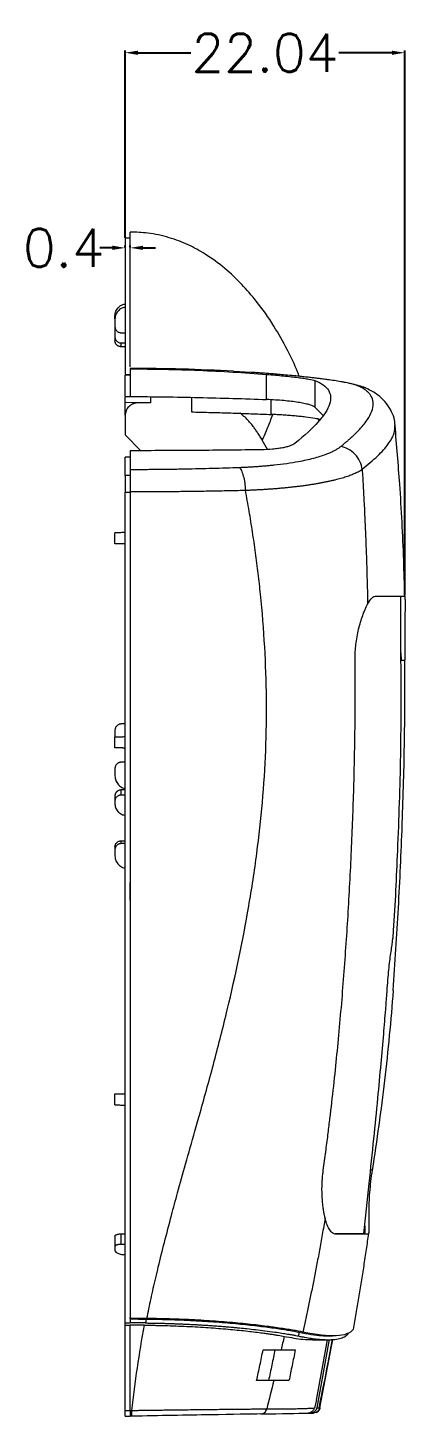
# Model space of a CAD drawing. Header units: inches. Extents: x 1424 to 4050, y 1126 to 1517.
# Drawn here: x 2084.5 to 2114.3, y 1314.8 to 1424.2 of the extents above; entities that cross this region are included whole.
import ezdxf

# ---------------------------------------------------------------- set-up
doc = ezdxf.new("R2010")
doc.units = ezdxf.units.IN
doc.header["$LTSCALE"] = 15
doc.styles.get("Standard").update_dxf_attribs({"font": 'txt', "bigfont": 'gbcbig.shx'})
doc.dimstyles.new('3', dxfattribs={"dimtxt": 3, "dimasz": 1, "dimexe": 0.18, "dimexo": 0.0625, "dimgap": 0.09, "dimtad": 0, "dimdsep": 46, "dimtxsty": 'Standard', "dimcen": 1, "dimclrd": 3, "dimclre": 3, "dimadec": 0, "dimazin": 2, "dimtfac": 1, "dimtofl": 0, "dimtmove": 0, "dimatfit": 3, "dimfxl": 1, "dimtolj": 1, "dimtzin": 0, "dimarcsym": 0})

# ---------------------------------------------------------------- blocks, each defined once
blk = doc.blocks.new('*D224')
at = {"color": 3, "lineweight": -2}
for p, q in [((2092.21, 1407.65), (2092.21, 1422.41)), ((2093.21, 1422.23), (2097.39, 1422.23)), ((2113.25, 1422.23), (2109.07, 1422.23)), ((2114.25, 1379.47), (2114.25, 1422.41))]:
    blk.add_line(p, q, dxfattribs=at)
at = {"color": 3}
for points in [[(2093.21, 1422.39), (2093.21, 1422.06), (2092.21, 1422.23)], [(2113.25, 1422.39), (2113.25, 1422.06), (2114.25, 1422.23)]]:
    blk.add_solid(points, dxfattribs=at)
at = {"layer": 'Defpoints', "color": 0}
for p in [(2114.25, 1422.23), (2092.21, 1407.59), (2114.25, 1379.4)]:
    blk.add_point(p, dxfattribs=at)
at = {"color": 0, "insert": (2103.23, 1422.23), "char_height": 3, "attachment_point": 5}
blk.add_mtext('\\A1;22.04', dxfattribs=at)
blk = doc.blocks.new('*D225')
at = {"color": 3, "lineweight": -2}
for p, q in [((2091.21, 1406.85), (2090.21, 1406.85)), ((2092.21, 1406.91), (2092.21, 1407.03)), ((2092.61, 1406.91), (2092.61, 1407.03)), ((2093.61, 1406.85), (2094.61, 1406.85))]:
    blk.add_line(p, q, dxfattribs=at)
at = {"color": 3}
for points in [[(2091.21, 1407.02), (2091.21, 1406.69), (2092.21, 1406.85)], [(2093.61, 1407.02), (2093.61, 1406.69), (2092.61, 1406.85)]]:
    blk.add_solid(points, dxfattribs=at)
at = {"layer": 'Defpoints', "color": 0}
for p in [(2092.21, 1406.85), (2092.21, 1406.85), (2092.61, 1406.85)]:
    blk.add_point(p, dxfattribs=at)
at = {"color": 0, "insert": (2087.37, 1406.85), "char_height": 3, "attachment_point": 5}
blk.add_mtext('\\A1;0.4', dxfattribs=at)

msp = doc.modelspace()

# ---------------------------------------------------------------- linework, layer by layer
at = {"color": 7, "linetype": 'Continuous', "lineweight": 15}
for p, q in [((2092.61, 1407.618), (2092.206, 1407.61)), ((2091.404, 1401.247), (2091.404, 1400.634)), ((2091.404, 1400.634), (2091.404, 1399.826)), ((2091.404, 1399.826), (2091.404, 1399.529)), ((2091.898, 1400.159), (2092.208, 1400.152)), ((2091.898, 1399.357), (2092.208, 1399.354)), ((2091.898, 1399.054), (2091.898, 1399.357)), ((2092.208, 1399.047), (2091.898, 1399.054)), ((2092.61, 1396.85), (2092.206, 1396.843)), ((2092.61, 1396.81), (2092.208, 1396.803)), ((2092.208, 1395.138), (2092.208, 1396.803)), ((2092.61, 1397.353), (2092.61, 1397.311)), ((2092.61, 1397.311), (2092.61, 1396.81)), ((2092.61, 1396.81), (2092.61, 1395.136)), ((2102.155, 1397.037), (2100.75, 1397.113)), ((2103.364, 1394.895), (2103.364, 1396.881)), ((2107.159, 1396.392), (2107.159, 1394.294)), ((2092.208, 1395.138), (2092.61, 1395.136)), ((2092.208, 1394.686), (2094.218, 1394.651)), ((2094.218, 1394.638), (2093.205, 1394.629)), ((2094.218, 1395.119), (2094.218, 1394.638)), ((2097.434, 1395.07), (2097.434, 1393.919)), ((2107.159, 1394.294), (2107.822, 1393.636)), ((2092.208, 1393.624), (2092.208, 1392.118)), ((2101.413, 1393.708), (2101.269, 1393.81)), ((2092.208, 1392.118), (2093.449, 1390.866)), ((2092.61, 1390.864), (2092.61, 1389.391)), ((2103.432, 1390.968), (2103.025, 1391.706)), ((2092.61, 1390.363), (2092.208, 1390.355)), ((2092.61, 1388.912), (2092.208, 1388.906)), ((2092.208, 1387.599), (2092.61, 1387.599)), ((2091.404, 1383.526), (2091.404, 1384.395)), ((2111.944, 1379.388), (2111.992, 1379.388)), ((2113.958, 1374.944), (2113.962, 1374.363)), ((2113.962, 1374.363), (2114.264, 1374.363)), ((2092.208, 1369.334), (2091.898, 1369.329)), ((2091.404, 1368.826), (2091.404, 1368.369)), ((2091.404, 1367.446), (2091.404, 1368.315)), ((2092.021, 1367.435), (2092.208, 1367.393)), ((2091.404, 1365.811), (2091.404, 1365.228)), ((2092.208, 1366.319), (2091.898, 1366.314)), ((2091.421, 1365.046), (2091.537, 1364.732)), ((2091.404, 1363.68), (2091.404, 1363.279)), ((2092.208, 1364.137), (2091.898, 1364.129)), ((2091.898, 1363.721), (2091.898, 1364.129)), ((2092.208, 1363.723), (2091.898, 1363.721)), ((2091.404, 1363.279), (2091.404, 1363.004)), ((2091.404, 1359.635), (2091.404, 1359.416)), ((2091.404, 1359.416), (2091.404, 1358.922)), ((2091.898, 1360.124), (2092.208, 1360.13)), ((2091.898, 1359.9), (2091.898, 1360.124)), ((2092.208, 1359.904), (2091.898, 1359.9)), ((2092.61, 1355.442), (2092.61, 1356.835)), ((2091.404, 1339.306), (2091.404, 1340.175)), ((2091.404, 1328.965), (2091.404, 1328.148)), ((2091.898, 1329.145), (2092.208, 1329.152)), ((2091.898, 1328.312), (2091.898, 1329.145)), ((2111.067, 1329.138), (2111.367, 1329.122)), ((2091.404, 1328.148), (2091.404, 1327.842)), ((2092.208, 1328.309), (2091.898, 1328.312)), ((2092.61, 1322.094), (2092.208, 1322.092)), ((2092.208, 1321.951), (2092.61, 1321.951)), ((2092.61, 1322.482), (2092.61, 1322.547)), ((2092.61, 1322.482), (2092.61, 1322.434)), ((2106.981, 1320.796), (2108.192, 1320.796)), ((2107.29, 1316.035), (2108.163, 1320.796)), ((2108.295, 1320.81), (2107.318, 1315.428)), ((2108.56, 1320.817), (2107.543, 1315.434)), ((2108.27, 1321.098), (2108.562, 1321.098)), ((2092.208, 1315.225), (2092.61, 1315.225)), ((2092.208, 1314.77), (2092.61, 1314.77)), ((2092.714, 1314.771), (2092.61, 1314.77)), ((2106.384, 1315.01), (2106.83, 1315.018))]:
    msp.add_line(p, q, dxfattribs=at)
at = {"color": 8, "linetype": 'Continuous', "lineweight": 15}
for p, q in [((2110.563, 1395.978), (2111.143, 1395.814)), ((2103.728, 1393.721), (2103.728, 1394.876)), ((2107.427, 1393.358), (2107.49, 1393.211)), ((2111.684, 1334.163), (2111.561, 1334.163)), ((2107.543, 1315.434), (2107.571, 1315.429))]:
    msp.add_line(p, q, dxfattribs=at)
at = {"color": 7, "linetype": 'Continuous', "lineweight": 15}
msp.add_arc((2092.409, 1246.603), 150.75, 86.82812, 89.92361, dxfattribs=at)
for points, knots in [([(2092.208, 1407.588), (2092.208, 1407.595), (2092.208, 1407.613), (2092.208, 1407.346), (2092.208, 1406.794), (2092.208, 1405.925), (2092.208, 1404.79), (2092.208, 1403.322), (2092.208, 1401.615), (2092.208, 1399.867), (2092.208, 1398.343), (2092.208, 1397.405), (2092.208, 1396.998), (2092.208, 1396.915)], [0, 0, 0, 0, 0.0607992, 0.1738899, 0.2868819, 0.3995976, 0.5119409, 0.6157115, 0.719654, 0.8235905, 0.9016468, 0.9800472, 1, 1, 1, 1]), ([(2092.61, 1397.461), (2092.61, 1397.748), (2092.61, 1398.39), (2092.61, 1399.704), (2092.61, 1401.205), (2092.61, 1402.714), (2092.61, 1404.097), (2092.61, 1405.406), (2092.61, 1406.508), (2092.61, 1407.386), (2092.61, 1407.895), (2092.61, 1408.123), (2092.61, 1408.098), (2092.61, 1408.09)], [0, 0, 0, 0, 0.0604563, 0.1353892, 0.2221686, 0.3090138, 0.3957303, 0.4823343, 0.6018639, 0.721564, 0.8411502, 0.9504216, 1, 1, 1, 1]), ([(2105.948, 1396.713), (2105.902, 1396.832), (2105.626, 1397.543), (2104.979, 1398.884), (2103.923, 1400.774), (2102.707, 1402.502), (2101.398, 1404.01), (2100.067, 1405.273), (2098.647, 1406.32), (2097.167, 1407.13), (2095.654, 1407.699), (2094.113, 1408.054), (2093.074, 1408.079), (2092.61, 1408.091)], [0, 0, 0, 0, 0.02060587, 0.12297967, 0.23967107, 0.36956471, 0.46294153, 0.56140696, 0.66499262, 0.74662704, 0.83275673, 0.92524997, 1, 1, 1, 1]), ([(2091.404, 1401.5), (2091.419, 1401.625), (2091.449, 1401.874), (2091.682, 1402.186), (2091.951, 1402.382), (2092.145, 1402.411), (2092.208, 1402.421)], [0, 0, 0, 0, 0.2870823, 0.5742607, 0.8614885, 1, 1, 1, 1]), ([(2092.208, 1402.159), (2092.146, 1402.15), (2091.952, 1402.123), (2091.683, 1401.93), (2091.449, 1401.621), (2091.419, 1401.372), (2091.404, 1401.247)], [0, 0, 0, 0, 0.1375719, 0.4247276, 0.711941, 1, 1, 1, 1]), ([(2091.404, 1400.634), (2091.405, 1400.615), (2091.407, 1400.576), (2091.419, 1400.518), (2091.441, 1400.451), (2091.482, 1400.376), (2091.546, 1400.301), (2091.624, 1400.239), (2091.712, 1400.195), (2091.804, 1400.166), (2091.867, 1400.162), (2091.898, 1400.159)], [0, 0, 0, 0, 0.07966247, 0.15936655, 0.24033897, 0.36869375, 0.50004344, 0.62840697, 0.75976569, 0.87915889, 1, 1, 1, 1]), ([(2091.404, 1399.826), (2091.405, 1399.807), (2091.407, 1399.768), (2091.419, 1399.71), (2091.441, 1399.643), (2091.482, 1399.568), (2091.546, 1399.494), (2091.624, 1399.433), (2091.712, 1399.39), (2091.804, 1399.363), (2091.867, 1399.359), (2091.898, 1399.357)], [0, 0, 0, 0, 0.0796625, 0.1593665, 0.240339, 0.3686937, 0.5000434, 0.628407, 0.7597657, 0.8791589, 1, 1, 1, 1]), ([(2091.898, 1399.054), (2091.877, 1399.055), (2091.836, 1399.057), (2091.775, 1399.07), (2091.703, 1399.093), (2091.625, 1399.133), (2091.547, 1399.194), (2091.482, 1399.269), (2091.437, 1399.353), (2091.409, 1399.441), (2091.406, 1399.499), (2091.404, 1399.529)], [0, 0, 0, 0, 0.07967449, 0.1593898, 0.24037214, 0.36873812, 0.50009184, 0.62845154, 0.75979889, 0.87917692, 1, 1, 1, 1]), ([(2092.208, 1396.803), (2092.208, 1396.81), (2092.208, 1396.831), (2092.208, 1396.844), (2092.208, 1396.841), (2092.208, 1396.841)], [0, 0, 0, 0, 0.3190413, 0.8403528, 1, 1, 1, 1]), ([(2092.61, 1397.311), (2094.42, 1397.308), (2096.228, 1397.271), (2099.823, 1397.127), (2101.602, 1397.021), (2103.364, 1396.881)], [0, 0, 0, 0, 0.5, 0.5, 1, 1, 1, 1]), ([(2104.531, 1396.856), (2104.409, 1396.867), (2104.172, 1396.887), (2103.815, 1396.916), (2103.467, 1396.944), (2103.128, 1396.969), (2102.797, 1396.993), (2102.474, 1397.016), (2102.26, 1397.03), (2102.155, 1397.037)], [0, 0, 0, 0, 0.1611692, 0.3160105, 0.4646408, 0.6071931, 0.7438183, 0.8746885, 1, 1, 1, 1]), ([(2103.364, 1396.881), (2103.838, 1396.843), (2104.285, 1396.803), (2104.916, 1396.74), (2105.119, 1396.718), (2105.499, 1396.675), (2105.678, 1396.654), (2106.011, 1396.61), (2106.168, 1396.589), (2106.45, 1396.546), (2106.575, 1396.526), (2106.906, 1396.465), (2107.068, 1396.427), (2107.159, 1396.392)], [0, 0, 0, 0, 0.25, 0.25, 0.375, 0.375, 0.5, 0.5, 0.625, 0.625, 0.75, 0.75, 1, 1, 1, 1]), ([(2107.035, 1396.604), (2106.901, 1396.619), (2106.633, 1396.65), (2106.225, 1396.694), (2105.745, 1396.743), (2105.183, 1396.798), (2104.749, 1396.837), (2104.531, 1396.856)], [0, 0, 0, 0, 0.16815855, 0.33478759, 0.4999561, 0.74764807, 1, 1, 1, 1]), ([(2107.159, 1396.392), (2107.686, 1396.193), (2108.046, 1395.938), (2108.436, 1395.316), (2108.464, 1394.952), (2108.259, 1394.326), (2108.149, 1394.104), (2107.851, 1393.638), (2107.662, 1393.392), (2106.977, 1392.62), (2106.364, 1392.057), (2105.595, 1391.443)], [0, 0, 0, 0, 0.25, 0.25, 0.5, 0.5, 0.625, 0.625, 0.75, 0.75, 1, 1, 1, 1]), ([(2110.563, 1395.978), (2110.532, 1395.99), (2110.464, 1396.015), (2110.318, 1396.063), (2110.119, 1396.12), (2109.848, 1396.182), (2109.584, 1396.235), (2109.121, 1396.321), (2108.56, 1396.408), (2107.97, 1396.489), (2107.66, 1396.529), (2107.369, 1396.565), (2107.147, 1396.591), (2107.035, 1396.604)], [0, 0, 0, 0, 0.05747208, 0.12511959, 0.24993705, 0.34940935, 0.42505418, 0.50020201, 0.75007469, 0.83202324, 0.87505628, 0.93751093, 1, 1, 1, 1]), ([(2109.203, 1391.19), (2109.274, 1391.247), (2109.415, 1391.361), (2109.615, 1391.529), (2109.808, 1391.694), (2109.991, 1391.857), (2110.165, 1392.018), (2110.33, 1392.176), (2110.487, 1392.331), (2110.635, 1392.484), (2110.773, 1392.635), (2111.077, 1392.98), (2111.455, 1393.496), (2111.742, 1394.133), (2111.801, 1394.703), (2111.664, 1395.104), (2111.465, 1395.375), (2111.296, 1395.544), (2111.09, 1395.701), (2110.85, 1395.847), (2110.659, 1395.935), (2110.563, 1395.978)], [0, 0, 0, 0, 0.0250645, 0.0501069, 0.0751304, 0.1001383, 0.1251338, 0.1501202, 0.1751007, 0.2000786, 0.2250573, 0.25004, 0.3751756, 0.5000191, 0.6249836, 0.7499938, 0.8000989, 0.8501244, 0.900098, 0.9500473, 1, 1, 1, 1]), ([(2111.154, 1395.816), (2111.005, 1395.876), (2110.817, 1395.952), (2110.437, 1396.032), (2110.358, 1396.049)], [0, 0, 0, 0, 0.7919901, 1, 1, 1, 1]), ([(2113.501, 1392.868), (2113.477, 1393.058), (2113.422, 1393.499), (2113.15, 1394.138), (2112.691, 1394.786), (2112.028, 1395.377), (2111.447, 1395.668), (2111.145, 1395.82)], [0, 0, 0, 0, 0.14051786, 0.32429697, 0.52913595, 0.75455894, 1, 1, 1, 1]), ([(2092.208, 1394.686), (2092.208, 1394.764), (2092.208, 1394.858), (2092.208, 1395.044), (2092.208, 1395.075)], [0, 0, 0, 0, 0.8308832, 1, 1, 1, 1]), ([(2092.208, 1393.664), (2092.208, 1393.906), (2092.208, 1394.147), (2092.208, 1394.389), (2092.208, 1394.438), (2092.208, 1394.486), (2092.208, 1394.534), (2092.208, 1394.583), (2092.208, 1394.633), (2092.208, 1394.686)], [0.12379187, 0.12379187, 0.12379187, 0.12379187, 0.74248045, 0.74248045, 0.74248045, 0.86627232, 0.86627232, 0.86627232, 0.9900642, 0.9900642, 0.9900642, 0.9900642]), ([(2093.205, 1394.629), (2093.172, 1394.628), (2093.106, 1394.626), (2093.009, 1394.61), (2092.913, 1394.585), (2092.79, 1394.54), (2092.645, 1394.461), (2092.494, 1394.335), (2092.369, 1394.182), (2092.278, 1394.008), (2092.219, 1393.82), (2092.212, 1393.689), (2092.208, 1393.624)], [0, 0, 0, 0, 0.0627545, 0.1249155, 0.1871051, 0.2499442, 0.3747238, 0.4997104, 0.6244143, 0.7495106, 0.8747253, 1, 1, 1, 1]), ([(2092.61, 1395.136), (2094.42, 1395.125), (2096.227, 1395.1), (2099.821, 1395.019), (2101.601, 1394.964), (2103.364, 1394.895)], [0, 0, 0, 0, 0.5, 0.5, 1, 1, 1, 1]), ([(2107.159, 1394.294), (2107.068, 1394.365), (2106.91, 1394.433), (2106.577, 1394.529), (2106.449, 1394.56), (2106.169, 1394.619), (2106.016, 1394.647), (2105.683, 1394.7), (2105.501, 1394.725), (2105.12, 1394.771), (2104.92, 1394.791), (2104.294, 1394.847), (2103.838, 1394.876), (2103.364, 1394.895)], [0, 0, 0, 0, 0.25, 0.25, 0.375, 0.375, 0.5, 0.5, 0.625, 0.625, 0.75, 0.75, 1, 1, 1, 1]), ([(2097.434, 1393.919), (2097.662, 1393.914), (2098.119, 1393.903), (2098.805, 1393.886), (2099.497, 1393.867), (2100.193, 1393.847), (2100.893, 1393.825), (2101.597, 1393.801), (2102.304, 1393.776), (2103.016, 1393.75), (2103.49, 1393.731), (2103.728, 1393.721)], [0, 0, 0, 0, 0.10746548, 0.21584742, 0.32514401, 0.43535344, 0.54647379, 0.65850316, 0.77143882, 0.88527395, 1, 1, 1, 1]), ([(2103.025, 1391.706), (2102.963, 1391.806), (2102.844, 1392), (2102.662, 1392.277), (2102.484, 1392.535), (2102.292, 1392.795), (2102.087, 1393.053), (2101.863, 1393.302), (2101.642, 1393.521), (2101.487, 1393.647), (2101.413, 1393.708)], [0, 0, 0, 0, 0.1360099, 0.2647067, 0.3861692, 0.500491, 0.6395958, 0.768884, 0.8888235, 1, 1, 1, 1]), ([(2106.442, 1393.512), (2106.372, 1393.521), (2106.234, 1393.537), (2106.02, 1393.561), (2105.803, 1393.583), (2105.583, 1393.603), (2105.36, 1393.623), (2105.135, 1393.641), (2104.906, 1393.657), (2104.675, 1393.673), (2104.442, 1393.687), (2104.206, 1393.699), (2103.968, 1393.711), (2103.808, 1393.718), (2103.728, 1393.721)], [0, 0, 0, 0, 0.08768872, 0.17418873, 0.25963174, 0.34414302, 0.42784192, 0.51084234, 0.59325321, 0.67517907, 0.75672058, 0.83797516, 0.91903747, 1, 1, 1, 1]), ([(2107.581, 1393.327), (2107.455, 1393.354), (2107.13, 1393.422), (2106.703, 1393.478), (2106.442, 1393.512)], [0, 0, 0, 0, 0.3888953, 1, 1, 1, 1]), ([(2114.25, 1379.403), (2114.228, 1380.347), (2114.156, 1383.294), (2113.921, 1387.784), (2113.622, 1391.32), (2113.491, 1392.861)], [0, 0, 0, 0, 0.210055, 0.6557081, 1, 1, 1, 1]), ([(2102.928, 1390.938), (2101.26, 1390.914), (2099.554, 1390.896), (2096.099, 1390.871), (2094.359, 1390.865), (2092.61, 1390.864)], [0, 0, 0, 0, 0.5, 0.5, 1, 1, 1, 1]), ([(2101.212, 1389.55), (2101.319, 1389.554), (2101.532, 1389.562), (2101.848, 1389.578), (2102.16, 1389.595), (2102.468, 1389.614), (2102.772, 1389.635), (2103.072, 1389.659), (2103.368, 1389.684), (2103.66, 1389.712), (2104.201, 1389.768), (2104.964, 1389.863), (2106.029, 1390.036), (2107.098, 1390.271), (2107.867, 1390.511), (2108.337, 1390.697), (2108.596, 1390.815), (2108.828, 1390.936), (2109.033, 1391.061), (2109.147, 1391.147), (2109.203, 1391.19)], [0, 0, 0, 0, 0.0278836, 0.0556872, 0.083433, 0.1111432, 0.1388401, 0.166546, 0.1942833, 0.2220741, 0.2499405, 0.3515278, 0.4526589, 0.5995453, 0.7473304, 0.7979971, 0.8484746, 0.8988855, 0.949353, 1, 1, 1, 1]), ([(2105.595, 1391.443), (2105.503, 1391.37), (2105.374, 1391.304), (2105.125, 1391.214), (2105.032, 1391.185), (2104.831, 1391.132), (2104.615, 1391.084), (2104.37, 1391.045), (2104.111, 1391.01), (2103.973, 1390.995), (2103.549, 1390.958), (2103.248, 1390.943), (2102.928, 1390.938)], [0, 0, 0, 0, 0.25, 0.25, 0.375, 0.375, 0.5, 0.625, 0.625, 0.75, 0.75, 1, 1, 1, 1]), ([(2110.901, 1389.399), (2110.874, 1389.602), (2110.815, 1389.813), (2110.624, 1390.217), (2110.493, 1390.41), (2110.175, 1390.743), (2109.99, 1390.882), (2109.601, 1391.088), (2109.399, 1391.155), (2109.203, 1391.19)], [0, 0, 0, 0, 0.25, 0.25, 0.5, 0.5, 0.75, 0.75, 1, 1, 1, 1]), ([(2092.61, 1389.391), (2092.792, 1389.391), (2093.154, 1389.391), (2093.698, 1389.394), (2094.242, 1389.397), (2094.786, 1389.402), (2095.33, 1389.408), (2095.874, 1389.415), (2096.418, 1389.424), (2097.139, 1389.436), (2098.036, 1389.455), (2099.104, 1389.482), (2100.164, 1389.513), (2100.862, 1389.538), (2101.212, 1389.55)], [0, 0, 0, 0, 0.0622432, 0.1245123, 0.1868289, 0.2492146, 0.3116907, 0.3742787, 0.4369997, 0.4998749, 0.6247416, 0.74961, 0.8746425, 1, 1, 1, 1]), ([(2092.61, 1389.391), (2092.61, 1389.33), (2092.61, 1389.243), (2092.61, 1389.018), (2092.61, 1388.882), (2092.61, 1388.573), (2092.61, 1388.4), (2092.61, 1388.034), (2092.61, 1387.839), (2092.61, 1387.64)], [0, 0, 0, 0, 0.25, 0.25, 0.5, 0.5, 0.75, 0.75, 1, 1, 1, 1]), ([(2101.212, 1389.55), (2101.268, 1389.493), (2101.325, 1389.407), (2101.433, 1389.177), (2101.483, 1389.033), (2101.57, 1388.704), (2101.607, 1388.52), (2101.661, 1388.138), (2101.68, 1387.941), (2101.689, 1387.752)], [0, 0, 0, 0, 0.25, 0.25, 0.5, 0.5, 0.75, 0.75, 1, 1, 1, 1]), ([(2101.689, 1387.752), (2101.807, 1387.756), (2102.043, 1387.765), (2102.393, 1387.781), (2102.742, 1387.798), (2103.088, 1387.818), (2103.432, 1387.84), (2103.772, 1387.864), (2104.109, 1387.89), (2104.442, 1387.917), (2104.771, 1387.947), (2105.096, 1387.979), (2105.416, 1388.014), (2105.731, 1388.05), (2106.041, 1388.088), (2106.345, 1388.128), (2106.643, 1388.17), (2106.935, 1388.215), (2107.22, 1388.261), (2107.499, 1388.309), (2107.77, 1388.359), (2108.034, 1388.412), (2108.29, 1388.466), (2108.538, 1388.521), (2108.777, 1388.579), (2109.008, 1388.639), (2109.23, 1388.7), (2109.443, 1388.763), (2109.646, 1388.828), (2109.84, 1388.894), (2110.023, 1388.962), (2110.197, 1389.031), (2110.36, 1389.102), (2110.512, 1389.175), (2110.653, 1389.248), (2110.784, 1389.323), (2110.862, 1389.374), (2110.901, 1389.399)], [0, 0, 0, 0, 0.02670862, 0.05353901, 0.08048832, 0.10755353, 0.13473157, 0.16201932, 0.18941379, 0.21691398, 0.2445207, 0.27223458, 0.3000561, 0.32798559, 0.35602328, 0.38416935, 0.41242408, 0.44078771, 0.46926016, 0.49784108, 0.52652992, 0.55532596, 0.58422835, 0.6132368, 0.64235172, 0.67157328, 0.70090127, 0.73033517, 0.75987423, 0.78951751, 0.81926507, 0.84911828, 0.87907832, 0.90914605, 0.93932203, 0.96960663, 1, 1, 1, 1]), ([(2110.901, 1389.399), (2110.927, 1388.96), (2110.98, 1388.058), (2111.053, 1386.673), (2111.122, 1385.221), (2111.186, 1383.704), (2111.243, 1382.121), (2111.293, 1380.471), (2111.318, 1379.35), (2111.33, 1378.778)], [0, 0, 0, 0, 0.12438204, 0.2549251, 0.3916269, 0.53448575, 0.68350072, 0.8386718, 1, 1, 1, 1]), ([(2092.208, 1322.092), (2092.208, 1322.093), (2092.208, 1322.094), (2092.208, 1322.095), (2092.208, 1343.886), (2092.208, 1365.814), (2092.208, 1387.599)], [0, 0, 0, 0, 0.00003278, 0.00003278, 0.00003278, 0.99013179, 0.99013179, 0.99013179, 0.99013179]), ([(2092.61, 1387.64), (2092.8, 1387.64), (2093.179, 1387.641), (2093.748, 1387.642), (2094.317, 1387.645), (2094.887, 1387.648), (2095.458, 1387.652), (2096.028, 1387.657), (2096.598, 1387.663), (2097.168, 1387.67), (2097.737, 1387.677), (2098.306, 1387.685), (2098.873, 1387.695), (2099.439, 1387.704), (2100.005, 1387.715), (2100.568, 1387.726), (2101.13, 1387.739), (2101.503, 1387.747), (2101.689, 1387.752)], [0, 0, 0, 0, 0.0615845, 0.1232971, 0.1851357, 0.2470978, 0.3091805, 0.3713806, 0.4336953, 0.4961256, 0.5586744, 0.6213443, 0.6841376, 0.7470567, 0.8101035, 0.8732778, 0.9365774, 1, 1, 1, 1]), ([(2092.61, 1387.64), (2092.61, 1382.221), (2092.61, 1376.797), (2092.61, 1365.937), (2092.61, 1360.5), (2092.61, 1349.63), (2092.61, 1344.193), (2092.61, 1333.329), (2092.61, 1327.903), (2092.61, 1322.482)], [0, 0, 0, 0, 0.25, 0.25, 0.5, 0.5, 0.75, 0.75, 1, 1, 1, 1]), ([(2093.919, 1322.474), (2093.972, 1322.732), (2094.079, 1323.253), (2094.249, 1324.045), (2094.43, 1324.858), (2094.622, 1325.691), (2094.909, 1326.896), (2095.317, 1328.533), (2095.827, 1330.479), (2096.387, 1332.537), (2097.006, 1334.754), (2097.601, 1336.857), (2098.367, 1339.556), (2099.248, 1342.739), (2100.626, 1348.141), (2101.774, 1353.606), (2102.611, 1359.07), (2103.066, 1363.168), (2103.324, 1367.239), (2103.384, 1371.329), (2103.243, 1375.436), (2102.979, 1378.715), (2102.704, 1381.186), (2102.494, 1382.823), (2102.255, 1384.463), (2101.989, 1386.108), (2101.789, 1387.203), (2101.689, 1387.752)], [0, 0, 0, 0, 0.0118709, 0.0240721, 0.0366047, 0.04947, 0.062669, 0.0925367, 0.1255936, 0.1534358, 0.1887558, 0.2293719, 0.2520635, 0.3153414, 0.3784449, 0.5038923, 0.5676325, 0.6282578, 0.6900928, 0.7517133, 0.8127323, 0.8753623, 0.9000625, 0.9248702, 0.949792, 0.9748336, 1, 1, 1, 1]), ([(2092.208, 1384.409), (2092.144, 1384.408), (2091.949, 1384.405), (2091.679, 1384.4), (2091.449, 1384.396), (2091.419, 1384.395), (2091.404, 1384.395)], [0, 0, 0, 0, 0.141977, 0.4280444, 0.7140631, 1, 1, 1, 1]), ([(2092.208, 1383.512), (2092.144, 1383.513), (2091.95, 1383.516), (2091.68, 1383.521), (2091.449, 1383.525), (2091.419, 1383.525), (2091.404, 1383.526)], [0, 0, 0, 0, 0.1409957, 0.4270065, 0.7130745, 1, 1, 1, 1]), ([(2110.338, 1374.363), (2110.337, 1374.427), (2110.337, 1374.557), (2110.341, 1374.751), (2110.349, 1374.944), (2110.361, 1375.137), (2110.376, 1375.33), (2110.396, 1375.523), (2110.437, 1375.867), (2110.517, 1376.355), (2110.652, 1376.953), (2110.81, 1377.506), (2110.964, 1377.947), (2111.1, 1378.291), (2111.217, 1378.557), (2111.293, 1378.704), (2111.33, 1378.778)], [0, 0, 0, 0, 0.03541653, 0.07082438, 0.10629665, 0.1419058, 0.17772311, 0.21381831, 0.25025917, 0.37383896, 0.4996653, 0.6246115, 0.75008681, 0.83417344, 0.91727898, 1, 1, 1, 1]), ([(2111.33, 1378.778), (2111.438, 1378.982), (2111.548, 1379.136), (2111.773, 1379.347), (2111.887, 1379.404), (2111.999, 1379.404)], [0, 0, 0, 0, 0.5, 0.5, 1, 1, 1, 1]), ([(2111.999, 1379.404), (2112.688, 1379.404), (2113.223, 1379.404), (2113.977, 1379.404), (2114.195, 1379.403), (2114.253, 1379.403)], [0, 0, 0, 0, 0.5, 0.5, 1, 1, 1, 1]), ([(2113.968, 1372.077), (2113.963, 1373.257), (2113.953, 1375.698), (2113.955, 1378.131), (2113.956, 1379.388)], [0, 0, 0, 0, 0.483691, 1, 1, 1, 1]), ([(2114.253, 1379.403), (2114.26, 1379.403), (2114.266, 1379.37), (2114.274, 1379.24), (2114.277, 1379.142), (2114.279, 1378.89), (2114.279, 1378.736), (2114.277, 1378.372), (2114.276, 1378.16), (2114.272, 1377.697), (2114.269, 1377.442), (2114.265, 1376.89), (2114.263, 1376.597), (2114.26, 1375.991), (2114.26, 1375.673), (2114.26, 1375.024), (2114.261, 1374.695), (2114.264, 1374.363)], [0, 0, 0, 0, 0.125, 0.125, 0.25, 0.25, 0.375, 0.375, 0.5, 0.5, 0.625, 0.625, 0.75, 0.75, 0.875, 0.875, 1, 1, 1, 1]), ([(2107.832, 1334.163), (2107.898, 1334.647), (2108.024, 1335.571), (2108.194, 1336.889), (2108.34, 1338.07), (2108.531, 1339.684), (2108.755, 1341.701), (2109.091, 1345.043), (2109.449, 1349.189), (2109.797, 1354.251), (2110.065, 1359.283), (2110.221, 1363.475), (2110.302, 1366.799), (2110.34, 1369.304), (2110.355, 1371.829), (2110.344, 1373.508), (2110.338, 1374.363)], [0, 0, 0, 0, 0.0363911, 0.0693531, 0.0988912, 0.1250083, 0.1902633, 0.2499702, 0.3749322, 0.4999306, 0.6275628, 0.7499676, 0.8121454, 0.8749784, 0.9364365, 1, 1, 1, 1]), ([(2113.341, 1348.333), (2113.5, 1350.498), (2113.637, 1352.665), (2113.875, 1357), (2113.976, 1359.169), (2114.218, 1365.678), (2114.295, 1370.02), (2114.264, 1374.363)], [0, 0, 0, 0, 0.25, 0.25, 0.5, 0.5, 1, 1, 1, 1]), ([(2113.947, 1372.077), (2113.944, 1370.339), (2113.937, 1366.1), (2113.7, 1359.759), (2113.485, 1354.904), (2113.319, 1352.553), (2113.302, 1352.302)], [0, 0, 0, 0, 0.2634204, 0.6425865, 0.9619434, 1, 1, 1, 1]), ([(2091.898, 1369.329), (2091.877, 1369.328), (2091.836, 1369.325), (2091.775, 1369.312), (2091.703, 1369.288), (2091.625, 1369.246), (2091.547, 1369.181), (2091.482, 1369.102), (2091.437, 1369.013), (2091.409, 1368.92), (2091.406, 1368.858), (2091.404, 1368.826)], [0, 0, 0, 0, 0.0796745, 0.1593898, 0.2403721, 0.3687381, 0.5000918, 0.6284515, 0.7597989, 0.8791769, 1, 1, 1, 1]), ([(2091.404, 1368.315), (2091.419, 1368.315), (2091.449, 1368.316), (2091.68, 1368.32), (2091.949, 1368.325), (2092.144, 1368.328), (2092.208, 1368.329)], [0, 0, 0, 0, 0.28596126, 0.57201272, 0.85811928, 1, 1, 1, 1]), ([(2092.208, 1367.432), (2092.144, 1367.433), (2091.95, 1367.436), (2091.681, 1367.441), (2091.449, 1367.445), (2091.419, 1367.445), (2091.404, 1367.446)], [0, 0, 0, 0, 0.1408927, 0.4269388, 0.7130355, 1, 1, 1, 1]), ([(2091.898, 1366.314), (2091.877, 1366.313), (2091.836, 1366.31), (2091.775, 1366.297), (2091.703, 1366.273), (2091.625, 1366.231), (2091.547, 1366.166), (2091.482, 1366.087), (2091.437, 1365.998), (2091.409, 1365.905), (2091.406, 1365.843), (2091.404, 1365.811)], [0, 0, 0, 0, 0.0796745, 0.1593898, 0.2403721, 0.3687381, 0.5000918, 0.6284515, 0.7597989, 0.8791769, 1, 1, 1, 1]), ([(2091.404, 1365.228), (2091.419, 1365.098), (2091.448, 1364.837), (2091.677, 1364.511), (2091.946, 1364.304), (2092.142, 1364.273), (2092.208, 1364.263)], [0, 0, 0, 0, 0.2840928, 0.568285, 0.8525321, 1, 1, 1, 1]), ([(2091.898, 1364.129), (2091.875, 1364.128), (2091.829, 1364.125), (2091.764, 1364.111), (2091.702, 1364.091), (2091.646, 1364.064), (2091.596, 1364.033), (2091.552, 1363.998), (2091.514, 1363.96), (2091.482, 1363.92), (2091.456, 1363.879), (2091.436, 1363.838), (2091.421, 1363.797), (2091.411, 1363.756), (2091.405, 1363.717), (2091.405, 1363.692), (2091.404, 1363.68)], [0, 0, 0, 0, 0.08900734, 0.17531134, 0.25891169, 0.33980806, 0.41800018, 0.49348777, 0.56627057, 0.63634835, 0.70372092, 0.76838808, 0.83034967, 0.88960558, 0.94615571, 1, 1, 1, 1]), ([(2091.898, 1363.721), (2091.877, 1363.72), (2091.836, 1363.718), (2091.775, 1363.707), (2091.703, 1363.686), (2091.625, 1363.65), (2091.547, 1363.593), (2091.482, 1363.523), (2091.437, 1363.445), (2091.409, 1363.362), (2091.406, 1363.307), (2091.404, 1363.279)], [0, 0, 0, 0, 0.0796745, 0.1593898, 0.2403721, 0.3687381, 0.5000918, 0.6284515, 0.7597989, 0.8791769, 1, 1, 1, 1]), ([(2091.404, 1363.004), (2091.419, 1362.888), (2091.448, 1362.656), (2091.676, 1362.364), (2091.945, 1362.177), (2092.141, 1362.148), (2092.208, 1362.138)], [0, 0, 0, 0, 0.2840574, 0.5682063, 0.8523994, 1, 1, 1, 1]), ([(2091.404, 1359.635), (2091.405, 1359.655), (2091.407, 1359.695), (2091.419, 1359.755), (2091.441, 1359.824), (2091.482, 1359.902), (2091.546, 1359.978), (2091.624, 1360.042), (2091.712, 1360.088), (2091.804, 1360.117), (2091.867, 1360.121), (2091.898, 1360.124)], [0, 0, 0, 0, 0.0796625, 0.1593665, 0.240339, 0.3686937, 0.5000434, 0.628407, 0.7597657, 0.8791589, 1, 1, 1, 1]), ([(2091.898, 1359.9), (2091.877, 1359.899), (2091.836, 1359.897), (2091.775, 1359.884), (2091.703, 1359.861), (2091.625, 1359.821), (2091.547, 1359.759), (2091.482, 1359.682), (2091.437, 1359.597), (2091.409, 1359.507), (2091.406, 1359.446), (2091.404, 1359.416)], [0, 0, 0, 0, 0.0796745, 0.1593898, 0.2403721, 0.3687381, 0.5000918, 0.6284515, 0.7597989, 0.8791769, 1, 1, 1, 1]), ([(2091.404, 1358.922), (2091.419, 1358.796), (2091.448, 1358.543), (2091.677, 1358.227), (2091.946, 1358.025), (2092.142, 1357.994), (2092.208, 1357.984)], [0, 0, 0, 0, 0.2840898, 0.568282, 0.8525283, 1, 1, 1, 1]), ([(2111.04, 1329.138), (2111.177, 1330.461), (2111.438, 1332.971), (2111.807, 1336.533), (2112.123, 1339.687), (2112.383, 1342.433), (2112.59, 1344.771), (2112.737, 1346.587), (2112.841, 1347.937), (2112.909, 1348.916), (2112.976, 1349.76), (2113.057, 1350.492), (2113.142, 1351.135), (2113.223, 1351.686), (2113.289, 1352.133), (2113.307, 1352.342), (2113.316, 1352.444)], [0, 0, 0, 0, 0.15895148, 0.30154858, 0.42776792, 0.5375892, 0.63099627, 0.70797664, 0.75493071, 0.79264562, 0.82479987, 0.85622739, 0.88874292, 0.92393731, 0.96298678, 1, 1, 1, 1]), ([(2113.341, 1348.333), (2113.168, 1345.959), (2112.938, 1343.592), (2112.381, 1338.869), (2112.055, 1336.513), (2111.684, 1334.163)], [0, 0, 0, 0, 0.5, 0.5, 1, 1, 1, 1]), ([(2091.404, 1340.175), (2091.419, 1340.175), (2091.449, 1340.176), (2091.68, 1340.18), (2091.949, 1340.185), (2092.144, 1340.188), (2092.208, 1340.189)], [0, 0, 0, 0, 0.2859481, 0.5719981, 0.8581037, 1, 1, 1, 1]), ([(2091.404, 1339.306), (2091.419, 1339.305), (2091.449, 1339.305), (2091.681, 1339.301), (2091.95, 1339.296), (2092.144, 1339.293), (2092.208, 1339.292)], [0, 0, 0, 0, 0.28696973, 0.5730714, 0.85911734, 1, 1, 1, 1]), ([(2107.976, 1330.384), (2107.965, 1330.431), (2107.944, 1330.526), (2107.914, 1330.677), (2107.885, 1330.834), (2107.857, 1330.998), (2107.82, 1331.253), (2107.777, 1331.611), (2107.742, 1332.086), (2107.726, 1332.585), (2107.733, 1333.045), (2107.756, 1333.454), (2107.786, 1333.809), (2107.817, 1334.045), (2107.832, 1334.163)], [0, 0, 0, 0, 0.0499953, 0.1000088, 0.1501284, 0.2004428, 0.2510417, 0.3756314, 0.5005767, 0.6252834, 0.7495948, 0.8334661, 0.9167554, 1, 1, 1, 1]), ([(2111.684, 1334.163), (2111.637, 1333.864), (2111.597, 1333.569), (2111.528, 1332.986), (2111.5, 1332.696), (2111.456, 1332.133), (2111.441, 1331.864), (2111.42, 1331.349), (2111.415, 1331.101), (2111.412, 1330.645), (2111.414, 1330.438), (2111.419, 1330.062), (2111.422, 1329.892), (2111.425, 1329.603), (2111.425, 1329.483), (2111.418, 1329.291), (2111.41, 1329.22), (2111.396, 1329.176)], [0, 0, 0, 0, 0.125, 0.125, 0.25, 0.25, 0.375, 0.375, 0.5, 0.5, 0.625, 0.625, 0.75, 0.75, 0.875, 0.875, 1, 1, 1, 1]), ([(2107.976, 1330.384), (2107.902, 1329.952), (2107.757, 1329.106), (2107.532, 1327.861), (2107.308, 1326.666), (2107.085, 1325.519), (2106.865, 1324.421), (2106.647, 1323.371), (2106.435, 1322.37), (2106.292, 1321.718), (2106.222, 1321.401)], [0, 0, 0, 0, 0.1433848, 0.2814929, 0.4143406, 0.5419405, 0.6643014, 0.7814295, 0.8933286, 1, 1, 1, 1]), ([(2108.824, 1329.121), (2108.737, 1329.121), (2108.654, 1329.149), (2108.493, 1329.259), (2108.416, 1329.34), (2108.196, 1329.664), (2108.072, 1329.972), (2107.976, 1330.384)], [0, 0, 0, 0, 0.25, 0.25, 0.5, 0.5, 1, 1, 1, 1]), ([(2111.107, 1329.786), (2111.11, 1329.705), (2111.116, 1329.485), (2111.108, 1329.217), (2111.082, 1329.167), (2111.067, 1329.138)], [0, 0, 0, 0, 0.1934371, 0.5249932, 1, 1, 1, 1]), ([(2091.404, 1328.965), (2091.405, 1328.972), (2091.407, 1328.987), (2091.419, 1329.008), (2091.441, 1329.033), (2091.482, 1329.06), (2091.546, 1329.089), (2091.624, 1329.112), (2091.712, 1329.13), (2091.804, 1329.141), (2091.867, 1329.144), (2091.898, 1329.145)], [0, 0, 0, 0, 0.07966247, 0.15936655, 0.24033897, 0.36869375, 0.50004344, 0.62840697, 0.75976569, 0.87915889, 1, 1, 1, 1]), ([(2111.018, 1329.138), (2110.919, 1329.138), (2110.708, 1329.138), (2109.953, 1329.138), (2109.134, 1329.138), (2108.771, 1329.138)], [0, 0, 0, 0, 0.3293707, 0.7030059, 1, 1, 1, 1]), ([(2111.367, 1329.122), (2111.272, 1329.122), (2111.012, 1329.122), (2110.162, 1329.122), (2109.573, 1329.121), (2108.824, 1329.121)], [0, 0, 0, 0, 0.5, 0.5, 1, 1, 1, 1]), ([(2111.396, 1329.176), (2111.335, 1328.751), (2111.211, 1327.903), (2111.018, 1326.633), (2110.818, 1325.369), (2110.613, 1324.111), (2110.403, 1322.859), (2110.258, 1322.028), (2110.185, 1321.614)], [0, 0, 0, 0, 0.1683533, 0.3361251, 0.5032423, 0.6696369, 0.835245, 1, 1, 1, 1]), ([(2091.898, 1328.312), (2091.877, 1328.312), (2091.836, 1328.312), (2091.775, 1328.308), (2091.703, 1328.301), (2091.625, 1328.288), (2091.547, 1328.267), (2091.482, 1328.241), (2091.437, 1328.212), (2091.409, 1328.18), (2091.406, 1328.159), (2091.404, 1328.148)], [0, 0, 0, 0, 0.0796745, 0.1593898, 0.2403721, 0.3687381, 0.5000918, 0.6284515, 0.7597989, 0.8791769, 1, 1, 1, 1]), ([(2091.404, 1327.842), (2091.419, 1327.797), (2091.448, 1327.707), (2091.675, 1327.59), (2091.944, 1327.514), (2092.141, 1327.5), (2092.208, 1327.495)], [0, 0, 0, 0, 0.2839654, 0.5679892, 0.8520313, 1, 1, 1, 1]), ([(2092.208, 1315.225), (2092.208, 1315.785), (2092.208, 1316.905), (2092.208, 1318.587), (2092.208, 1320.269), (2092.208, 1321.39), (2092.208, 1321.951)], [0, 0, 0, 0, 0.2500081, 0.500008, 0.7500039, 1, 1, 1, 1]), ([(2092.61, 1322.434), (2092.824, 1322.434), (2093.037, 1322.433), (2093.25, 1322.432), (2093.463, 1322.431), (2093.677, 1322.429), (2093.89, 1322.427)], [0, 0, 0, 0, 0.0006398798, 0.0006398798, 0.0006398798, 0.0012802546, 0.0012802546, 0.0012802546, 0.0012802546]), ([(2092.61, 1322.434), (2092.61, 1322.383), (2092.61, 1322.331), (2092.61, 1322.28), (2092.61, 1322.228), (2092.61, 1322.177), (2092.61, 1322.125)], [0, 0, 0, 0, 0.000154823, 0.000154823, 0.000154823, 0.00030964602, 0.00030964602, 0.00030964602, 0.00030964602]), ([(2093.825, 1322.119), (2093.622, 1322.12), (2093.218, 1322.124), (2092.813, 1322.125), (2092.61, 1322.125)], [0, 0, 0, 0, 0.5005888, 1, 1, 1, 1]), ([(2093.707, 1321.946), (2093.524, 1321.947), (2093.158, 1321.95), (2092.793, 1321.951), (2092.61, 1321.951)], [0, 0, 0, 0, 0.5016835, 1, 1, 1, 1]), ([(2092.61, 1315.225), (2092.611, 1315.695), (2092.612, 1316.815), (2092.61, 1318.593), (2092.609, 1320.365), (2092.61, 1321.487), (2092.61, 1321.951)], [0, 0, 0, 0, 0.20974074, 0.50000011, 0.79317607, 1, 1, 1, 1]), ([(2093.707, 1321.946), (2093.809, 1321.945), (2094.013, 1321.943), (2094.319, 1321.939), (2094.624, 1321.933), (2094.929, 1321.927), (2095.233, 1321.92), (2095.735, 1321.906), (2096.431, 1321.881), (2097.304, 1321.842), (2098.154, 1321.795), (2098.975, 1321.741), (2099.762, 1321.681), (2100.759, 1321.595), (2101.904, 1321.479), (2102.822, 1321.365), (2103.401, 1321.285), (2103.724, 1321.238), (2104.02, 1321.193), (2104.29, 1321.148), (2104.536, 1321.105), (2104.677, 1321.078), (2104.747, 1321.065)], [0, 0, 0, 0, 0.02090173, 0.04180813, 0.06273254, 0.08368825, 0.1046885, 0.12574644, 0.18829983, 0.25100528, 0.31351402, 0.37598415, 0.43850156, 0.50079499, 0.62488099, 0.74966092, 0.79153938, 0.83322583, 0.8748174, 0.91641188, 0.95810706, 1, 1, 1, 1]), ([(2093.825, 1322.119), (2093.835, 1322.17), (2093.849, 1322.247), (2093.871, 1322.35), (2093.884, 1322.401), (2093.89, 1322.427)], [0, 0, 0, 0, 0.4986949, 0.7489634, 1, 1, 1, 1]), ([(2093.825, 1322.119), (2093.947, 1322.117), (2094.194, 1322.115), (2094.563, 1322.109), (2094.935, 1322.101), (2095.309, 1322.092), (2095.685, 1322.081), (2096.062, 1322.068), (2096.44, 1322.054), (2096.818, 1322.038), (2097.197, 1322.021), (2097.575, 1322.002), (2097.952, 1321.981), (2098.329, 1321.959), (2098.704, 1321.936), (2099.076, 1321.911), (2099.447, 1321.884), (2099.814, 1321.857), (2100.177, 1321.827), (2100.537, 1321.797), (2100.891, 1321.765), (2101.322, 1321.724), (2101.862, 1321.668), (2102.535, 1321.594), (2103.278, 1321.503), (2103.972, 1321.41), (2104.56, 1321.323), (2105.012, 1321.25), (2105.368, 1321.188), (2105.646, 1321.136), (2105.794, 1321.106), (2105.862, 1321.093)], [0, 0, 0, 0, 0.0229641, 0.0461459, 0.0695465, 0.0931667, 0.117007, 0.1410676, 0.1653485, 0.1898494, 0.21457, 0.2395094, 0.2646671, 0.2900421, 0.3156336, 0.3414406, 0.3674626, 0.3936989, 0.4201493, 0.4468139, 0.4736933, 0.5007887, 0.5470338, 0.6039248, 0.6714816, 0.7497165, 0.8125511, 0.8690012, 0.9190596, 0.9627254, 1, 1, 1, 1]), ([(2093.89, 1322.427), (2094.564, 1322.42), (2095.23, 1322.406), (2096.547, 1322.363), (2097.192, 1322.334), (2098.438, 1322.266), (2099.042, 1322.226), (2100.213, 1322.137), (2100.781, 1322.087), (2101.839, 1321.983), (2102.334, 1321.928), (2103.029, 1321.844), (2103.252, 1321.816), (2103.682, 1321.759), (2103.89, 1321.731), (2104.478, 1321.647), (2104.827, 1321.592), (2105.443, 1321.488), (2105.71, 1321.439), (2105.932, 1321.393)], [0, 0, 0, 0, 0.125, 0.125, 0.25, 0.25, 0.375, 0.375, 0.5, 0.5, 0.625, 0.625, 0.6875, 0.6875, 0.75, 0.75, 0.875, 0.875, 1, 1, 1, 1]), ([(2106.222, 1321.401), (2105.768, 1321.496), (2105.14, 1321.606), (2104.14, 1321.751), (2103.928, 1321.781), (2103.487, 1321.839), (2103.258, 1321.869), (2102.547, 1321.956), (2102.04, 1322.012), (2101.229, 1322.093), (2100.95, 1322.12), (2100.376, 1322.171), (2100.081, 1322.196), (2099.184, 1322.266), (2098.566, 1322.307), (2097.294, 1322.378), (2096.637, 1322.408), (2095.289, 1322.452), (2094.608, 1322.467), (2093.919, 1322.474)], [0, 0, 0, 0, 0.25, 0.25, 0.3125, 0.3125, 0.375, 0.375, 0.5, 0.5, 0.5625, 0.5625, 0.625, 0.625, 0.75, 0.75, 0.875, 0.875, 1, 1, 1, 1]), ([(2104.747, 1321.065), (2105.27, 1320.97), (2106.137, 1320.813), (2106.741, 1320.817), (2106.981, 1320.818)], [0, 0, 0, 0, 0.6022938, 1, 1, 1, 1]), ([(2105.862, 1321.093), (2105.952, 1321.074), (2106.131, 1321.038), (2106.389, 1320.99), (2106.638, 1320.948), (2106.879, 1320.91), (2107.11, 1320.878), (2107.332, 1320.851), (2107.545, 1320.83), (2107.749, 1320.814), (2107.944, 1320.803), (2108.13, 1320.798), (2108.308, 1320.798), (2108.519, 1320.804), (2108.755, 1320.823), (2109.002, 1320.862), (2109.222, 1320.918), (2109.414, 1320.989), (2109.579, 1321.078), (2109.719, 1321.182), (2109.79, 1321.265), (2109.825, 1321.306)], [0, 0, 0, 0, 0.0421926, 0.0842779, 0.1262596, 0.1681413, 0.2099268, 0.2516198, 0.293224, 0.3347432, 0.3761809, 0.4175409, 0.458827, 0.5000427, 0.5725912, 0.6447313, 0.7164832, 0.7878668, 0.8589015, 0.9296065, 1, 1, 1, 1]), ([(2105.932, 1321.393), (2106.255, 1321.331), (2106.902, 1321.207), (2107.678, 1321.112), (2108.088, 1321.106), (2108.27, 1321.104)], [0, 0, 0, 0, 0.3576884, 0.7153786, 1, 1, 1, 1]), ([(2110.185, 1321.614), (2109.954, 1321.303), (2109.505, 1321.135), (2108.174, 1321.071), (2107.301, 1321.175), (2106.222, 1321.401)], [0, 0, 0, 0, 0.5, 0.5, 1, 1, 1, 1]), ([(2107.497, 1315.418), (2107.751, 1316.646), (2108.123, 1318.441), (2108.445, 1320.244), (2108.547, 1320.815)], [0, 0, 0, 0, 0.6836708, 1, 1, 1, 1]), ([(2102.576, 1317.58), (2102.664, 1317.985), (2102.837, 1318.788), (2103.004, 1319.593), (2103.087, 1319.992)], [0, 0, 0, 0, 0.5041676, 1, 1, 1, 1]), ([(2103.087, 1319.992), (2103.153, 1319.992), (2103.283, 1319.992), (2103.465, 1319.992), (2103.635, 1319.992), (2103.792, 1319.992), (2103.937, 1319.992), (2104.071, 1319.992), (2104.194, 1319.992), (2104.306, 1319.992), (2104.409, 1319.992), (2104.472, 1319.992), (2104.503, 1319.992)], [0, 0, 0, 0, 0.1150117, 0.2267053, 0.3350723, 0.4401051, 0.5417977, 0.6401446, 0.7351416, 0.826785, 0.915072, 1, 1, 1, 1]), ([(2104.026, 1320.02), (2103.944, 1319.615), (2103.777, 1318.801), (2103.605, 1317.988), (2103.518, 1317.58)], [0, 0, 0, 0, 0.4975139, 1, 1, 1, 1]), ([(2104.503, 1319.992), (2104.582, 1319.992), (2104.741, 1319.992), (2104.971, 1319.992), (2105.195, 1319.992), (2105.412, 1319.992), (2105.552, 1319.992), (2105.621, 1319.992)], [0, 0, 0, 0, 0.199434, 0.3991561, 0.5991611, 0.7994441, 1, 1, 1, 1]), ([(2105.621, 1319.992), (2105.539, 1319.587), (2105.376, 1318.782), (2105.207, 1317.979), (2105.124, 1317.58)], [0, 0, 0, 0, 0.5038467, 1, 1, 1, 1]), ([(2103.93, 1317.58), (2103.892, 1317.58), (2103.811, 1317.58), (2103.672, 1317.58), (2103.51, 1317.58), (2103.322, 1317.58), (2103.105, 1317.58), (2102.857, 1317.58), (2102.672, 1317.58), (2102.576, 1317.58)], [0, 0, 0, 0, 0.1096963, 0.2304813, 0.3623372, 0.5052439, 0.6591774, 0.8241083, 1, 1, 1, 1]), ([(2105.124, 1317.58), (2105.05, 1317.58), (2104.902, 1317.58), (2104.67, 1317.58), (2104.432, 1317.58), (2104.186, 1317.58), (2104.015, 1317.58), (2103.93, 1317.58)], [0, 0, 0, 0, 0.1999782, 0.399974, 0.5999806, 0.7999915, 1, 1, 1, 1]), ([(2092.712, 1315.226), (2092.825, 1315.228), (2093.052, 1315.231), (2093.395, 1315.236), (2093.741, 1315.241), (2094.091, 1315.246), (2094.444, 1315.251), (2094.8, 1315.255), (2095.158, 1315.26), (2095.517, 1315.265), (2095.879, 1315.27), (2096.241, 1315.274), (2097.004, 1315.284), (2098.189, 1315.299), (2099.544, 1315.314), (2100.84, 1315.328), (2101.722, 1315.336), (2102.352, 1315.341), (2102.689, 1315.343), (2102.965, 1315.345), (2103.189, 1315.346), (2103.312, 1315.347), (2103.37, 1315.347)], [0, 0, 0, 0, 0.0245883, 0.0495005, 0.0747394, 0.1003076, 0.1262071, 0.1524398, 0.1790069, 0.2059095, 0.2331484, 0.2607241, 0.2886369, 0.4094687, 0.5432337, 0.6398017, 0.7839724, 0.8365609, 0.8844802, 0.9277052, 0.966217, 1, 1, 1, 1]), ([(2102.92, 1314.95), (2103.017, 1314.951), (2103.125, 1314.989), (2103.293, 1315.138), (2103.349, 1315.245), (2103.37, 1315.347)], [0, 0, 0, 0, 0.5, 0.5, 1, 1, 1, 1]), ([(2103.37, 1315.347), (2103.466, 1315.347), (2103.659, 1315.347), (2103.937, 1315.347), (2104.205, 1315.348), (2104.463, 1315.349), (2104.71, 1315.351), (2104.948, 1315.353), (2105.175, 1315.356), (2105.393, 1315.359), (2105.6, 1315.363), (2105.798, 1315.367), (2105.986, 1315.371), (2106.165, 1315.376), (2106.333, 1315.381), (2106.492, 1315.386), (2106.641, 1315.392), (2106.781, 1315.398), (2106.912, 1315.405), (2107.033, 1315.411), (2107.107, 1315.416), (2107.144, 1315.418)], [0, 0, 0, 0, 0.0543079, 0.1084421, 0.1624002, 0.21618, 0.269779, 0.3231952, 0.3764262, 0.42947, 0.4823242, 0.5349869, 0.5874558, 0.6397291, 0.6918046, 0.7436804, 0.7953546, 0.8468255, 0.8980912, 0.94915, 1, 1, 1, 1]), ([(2106.534, 1315.013), (2106.556, 1315.014), (2106.618, 1315.016), (2106.738, 1315.039), (2106.865, 1315.09), (2106.971, 1315.163), (2107.043, 1315.234), (2107.104, 1315.316), (2107.131, 1315.385), (2107.144, 1315.418)], [0, 0, 0, 0, 0.0909212, 0.2499913, 0.4994649, 0.6342521, 0.7495495, 0.8835088, 1, 1, 1, 1]), ([(2107.318, 1315.428), (2107.313, 1315.408), (2107.304, 1315.366), (2107.279, 1315.304), (2107.245, 1315.243), (2107.201, 1315.186), (2107.137, 1315.124), (2107.05, 1315.068), (2106.941, 1315.027), (2106.866, 1315.021), (2106.83, 1315.018)], [0, 0, 0, 0, 0.0910496, 0.1872081, 0.2879769, 0.3926334, 0.5002436, 0.6727285, 0.8406069, 1, 1, 1, 1]), ([(2107.543, 1315.434), (2107.524, 1315.33), (2107.465, 1315.219), (2107.283, 1315.064), (2107.165, 1315.024), (2107.059, 1315.022)], [0, 0, 0, 0, 0.5, 0.5, 1, 1, 1, 1]), ([(2107.29, 1316.035), (2107.285, 1316.006), (2107.273, 1315.947), (2107.253, 1315.853), (2107.23, 1315.75), (2107.204, 1315.641), (2107.175, 1315.527), (2107.154, 1315.455), (2107.144, 1315.418)], [0, 0, 0, 0, 0.1265632, 0.2686697, 0.4269371, 0.6017102, 0.7929309, 1, 1, 1, 1]), ([(2107.269, 1315.053), (2107.311, 1315.072), (2107.393, 1315.11), (2107.493, 1315.207), (2107.564, 1315.323), (2107.584, 1315.407), (2107.593, 1315.449)], [0, 0, 0, 0, 0.2560378, 0.5114848, 0.7607645, 1, 1, 1, 1]), ([(2107.318, 1315.428), (2107.346, 1315.429), (2107.402, 1315.43), (2107.478, 1315.432), (2107.522, 1315.434), (2107.544, 1315.434)], [0, 0, 0, 0, 0.3323371, 0.6656743, 1, 1, 1, 1]), ([(2092.208, 1314.77), (2092.208, 1314.77), (2092.208, 1314.772), (2092.208, 1314.784), (2092.208, 1314.805), (2092.208, 1314.842), (2092.208, 1314.898), (2092.208, 1314.967), (2092.208, 1315.046), (2092.208, 1315.133), (2092.208, 1315.194), (2092.208, 1315.225)], [0, 0, 0, 0, 0.0828589, 0.1658118, 0.2501057, 0.3735606, 0.500078, 0.6236638, 0.7500401, 0.8743585, 1, 1, 1, 1]), ([(2092.61, 1315.225), (2092.61, 1315.102), (2092.61, 1314.984), (2092.61, 1314.817), (2092.61, 1314.77), (2092.61, 1314.77)], [0, 0, 0, 0, 0.5, 0.5, 1, 1, 1, 1]), ([(2092.712, 1315.226), (2092.713, 1315.17), (2092.714, 1315.111), (2092.715, 1314.999), (2092.715, 1314.946), (2092.716, 1314.859), (2092.716, 1314.825), (2092.715, 1314.781), (2092.715, 1314.771), (2092.714, 1314.771)], [0, 0, 0, 0, 0.25, 0.25, 0.5, 0.5, 0.75, 0.75, 1, 1, 1, 1]), ([(2102.92, 1314.95), (2102.125, 1314.936), (2100.706, 1314.911), (2097.1, 1314.848), (2094.911, 1314.81), (2092.714, 1314.771)], [0, 0, 0, 0, 0.5, 0.5, 1, 1, 1, 1])]:
    msp.add_open_spline(points, degree=3, knots=knots, dxfattribs=at)
for points in [[(2091.404, 1401.247), (2091.404, 1401.333), (2091.404, 1401.418), (2091.404, 1401.5)], [(2092.208, 1388.906), (2092.208, 1389.412), (2092.208, 1389.896), (2092.208, 1390.355)], [(2092.208, 1388.906), (2092.208, 1388.722), (2092.208, 1388.197), (2092.208, 1387.599)], [(2092.61, 1357.346), (2092.61, 1357.337), (2092.61, 1357.328), (2092.61, 1357.319)], [(2111.396, 1329.176), (2111.386, 1329.14), (2111.376, 1329.122), (2111.367, 1329.122)], [(2092.208, 1321.951), (2092.208, 1321.974), (2092.208, 1322.02), (2092.208, 1322.068), (2092.208, 1322.092)], [(2093.919, 1322.474), (2093.483, 1322.479), (2093.047, 1322.481), (2092.61, 1322.482)], [(2093.707, 1321.946), (2093.295, 1319.708), (2092.964, 1317.467), (2092.712, 1315.226)], [(2104.747, 1321.065), (2104.667, 1320.707), (2104.585, 1320.35), (2104.503, 1319.992)], [(2105.932, 1321.393), (2105.909, 1321.293), (2105.886, 1321.193), (2105.862, 1321.093)], [(2103.93, 1317.58), (2103.747, 1316.835), (2103.561, 1316.091), (2103.37, 1315.347)], [(2092.61, 1315.225), (2092.644, 1315.225), (2092.678, 1315.226), (2092.712, 1315.226)], [(2102.92, 1314.95), (2104.604, 1314.979), (2105.819, 1315), (2106.534, 1315.013)], [(2106.83, 1315.018), (2106.919, 1315.019), (2106.995, 1315.021), (2107.059, 1315.022)]]:
    msp.add_open_spline(points, degree=3, dxfattribs=at)
at = {"color": 8, "linetype": 'Continuous', "lineweight": 15}
for points, knots in [([(2103.024, 1391.706), (2103.169, 1392.026), (2103.431, 1392.608), (2103.722, 1393.37), (2103.853, 1393.714)], [0, 0, 0, 0, 0.5488334, 1, 1, 1, 1]), ([(2110.901, 1389.399), (2111.328, 1389.753), (2112.191, 1390.468), (2113.013, 1391.416), (2113.492, 1392.231), (2113.48, 1392.665), (2113.475, 1392.86)], [0, 0, 0, 0, 0.2563952, 0.5177211, 0.7839015, 1, 1, 1, 1])]:
    msp.add_open_spline(points, degree=3, knots=knots, dxfattribs=at)

# ---------------------------------------------------------------- dimensions: what is measured, and where the dimension line sits
for base, p1, p2, picture, middle in [((2114.253, 1422.2271), (2092.2083, 1407.5884), (2114.253, 1379.4034), '*D224', (2103.2307, 1422.2271)), ((2092.208, 1406.852), (2092.61, 1406.852), (2092.208, 1406.852), '*D225', (2087.368, 1406.852))]:
    dim = msp.add_linear_dim(base=base, p1=p1, p2=p2, dimstyle='3')
    dim.commit()
    dim.dimension.update_dxf_attribs({"geometry": picture, "text_midpoint": middle})

doc.saveas('drawing.dxf')
